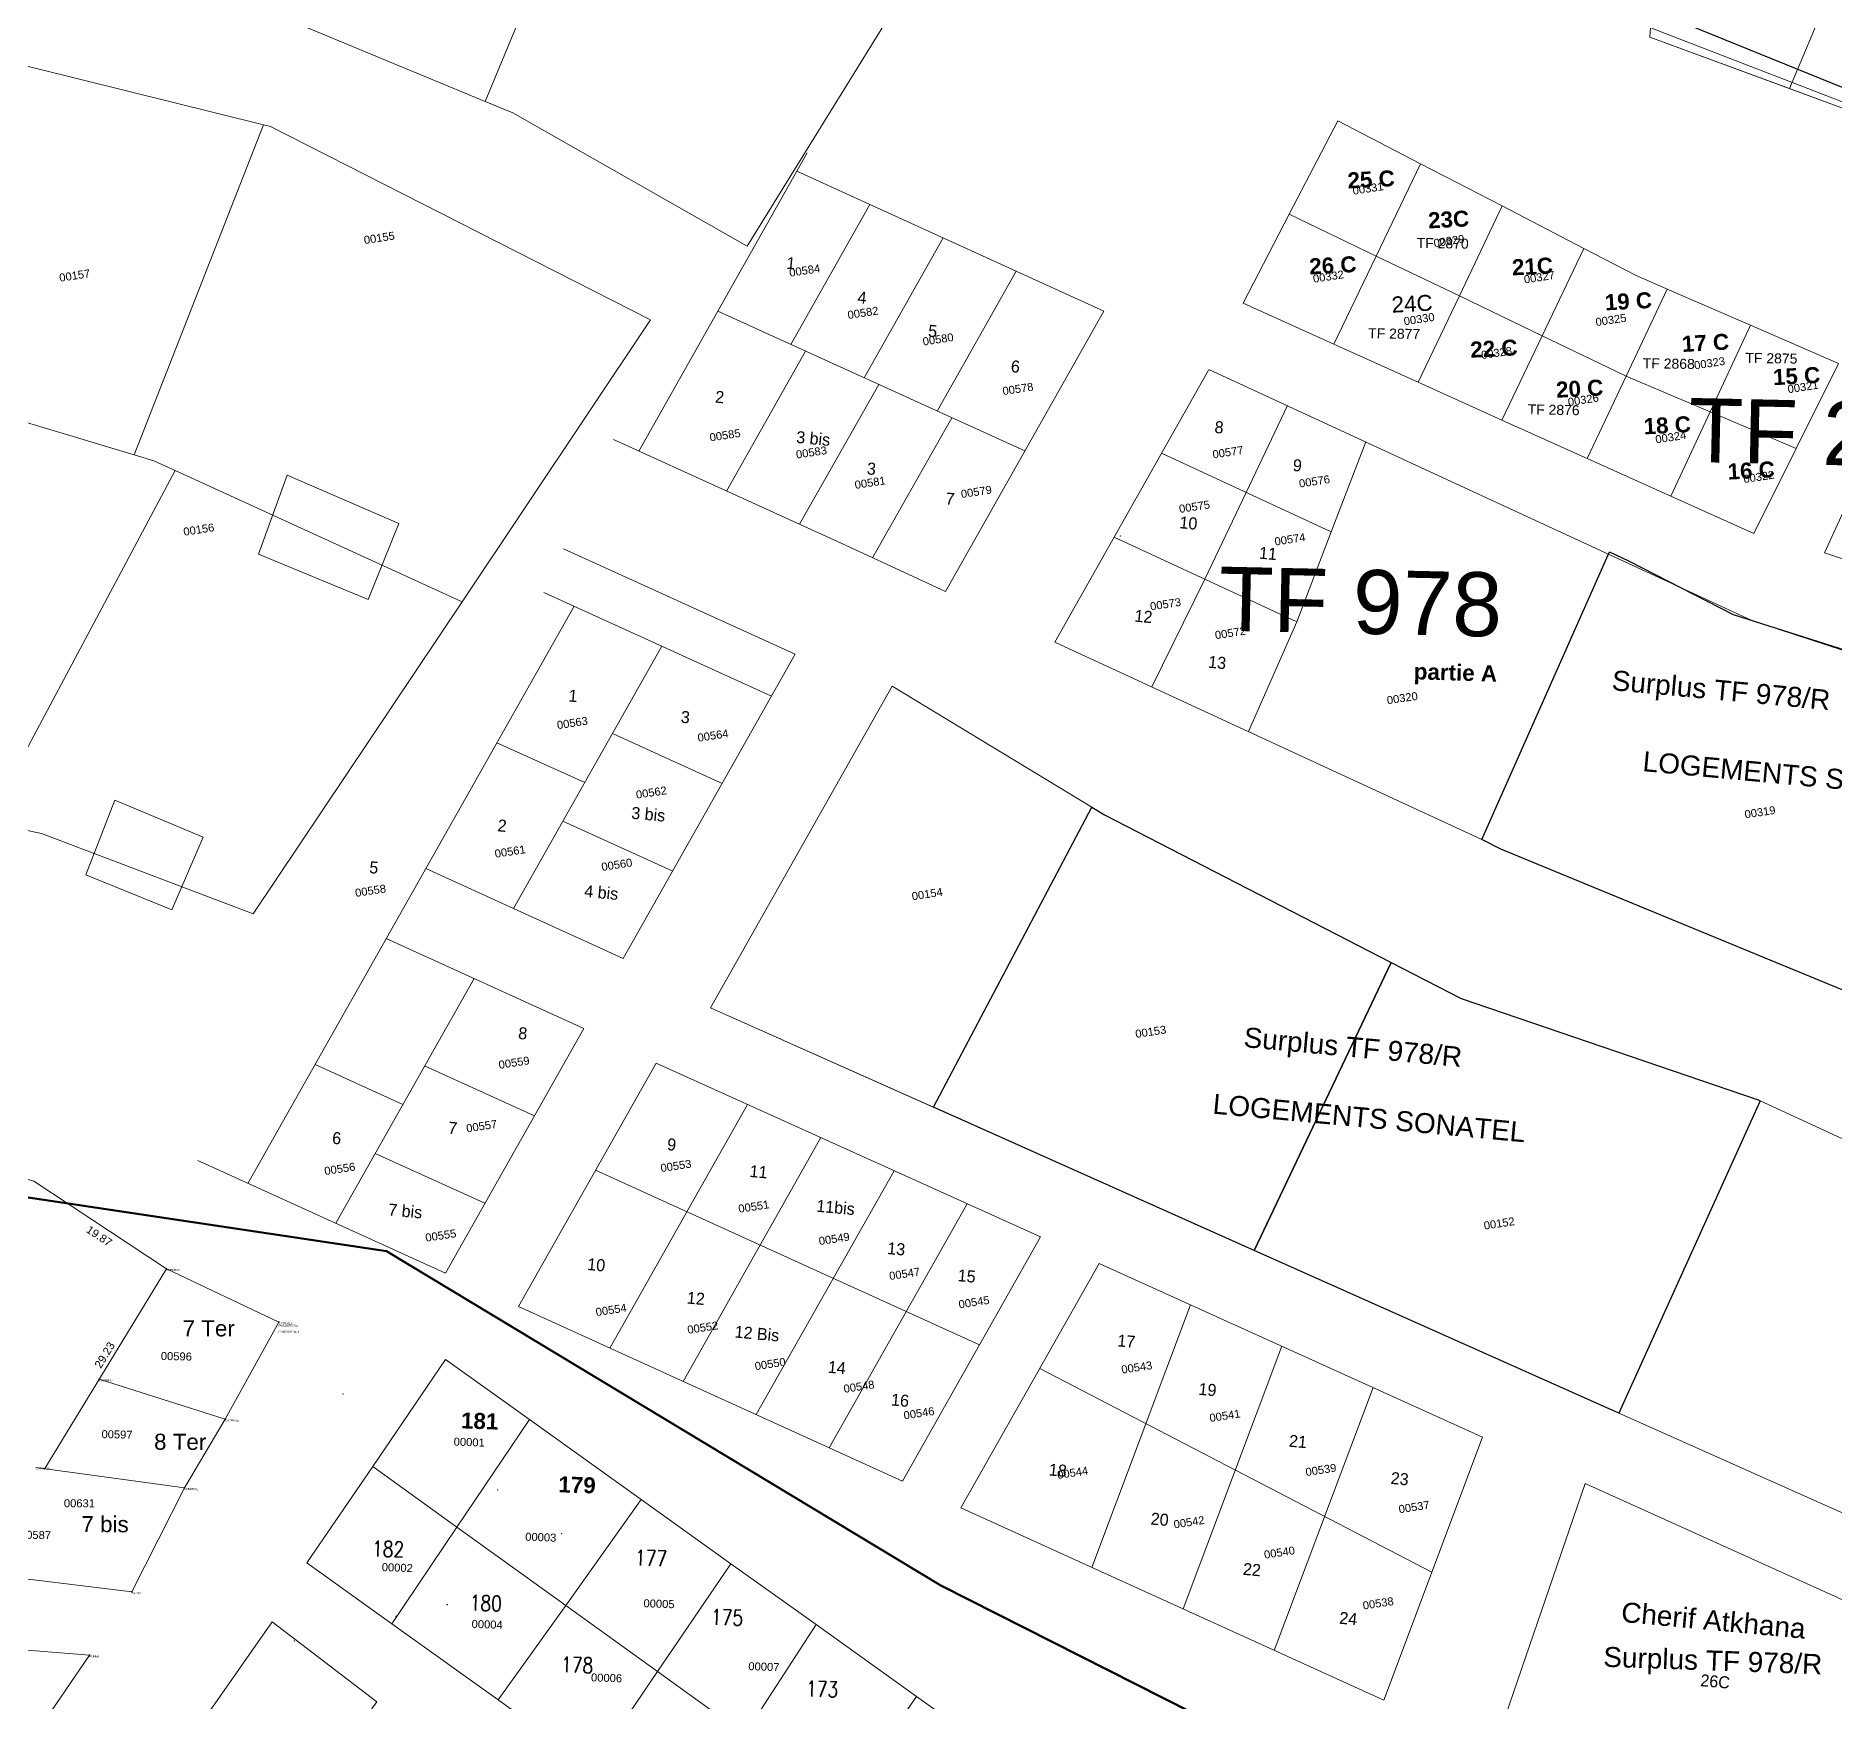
# Model space of a CAD drawing. Header units: metres. Extents: x 251686 to 255059, y 1627526 to 1631912.
# Drawn here: x 253911.7 to 254136.4, y 1629982.9 to 1630190.9 of the extents above; entities that cross this region are included whole.
import ezdxf
from ezdxf.enums import TextEntityAlignment as Align

# ---------------------------------------------------------------- set-up
doc = ezdxf.new("R2010")
doc.units = ezdxf.units.M
doc.header["$MEASUREMENT"] = 0
for name, color, linetype in [('A_revoir_niveau_0', 7, 'Continuous'), ('historique_numero_parcelle', 7, 'Continuous'), ('limites_parcelles', 7, 'Continuous'), ('limites_sections', 7, 'Continuous'), ('limites_tf', 7, 'Continuous'), ('numero_lot', 7, 'Continuous'), ('numero_parcelle', 7, 'Continuous'), ('toponymie', 7, 'Continuous')]:
    doc.layers.add(name, color=color, linetype=linetype)
for name, color, linetype, lineweight in [('CABA', 7, 'Continuous', 0), ('etats des lieux', 30, 'Continuous', 0), ('Numero Titre Foncier', 4, 'Continuous', 0), ('Numero_TF', 7, 'Continuous', 0), ('Numérotation', 7, 'Continuous', 0)]:
    doc.layers.add(name, color=color, linetype=linetype, lineweight=lineweight)
doc.styles.get("Standard").update_dxf_attribs({"font": 'txt.shx'})
doc.styles.add('Style-Arial', font='arial.ttf')
doc.styles.add('Style-ENGINEERING', font='ENGINEERING.shx')
doc.styles.add('Style-STANDARD', font='STANDARD.shx')
doc.styles.add('Style-txt', font='txt.shx')
doc.styles.add('style1', font='')
doc.styles.get('style1').set_extended_font_data('Times New Roman', bold=True)

msp = doc.modelspace()

# ---------------------------------------------------------------- linework, layer by layer
at = {"layer": 'A_revoir_niveau_0', "color": 1, "linetype": 'Continuous', "lineweight": 0}
for p in [(253928.007809, 1630036.904844), (253928.007809, 1630036.904844), (253928.015005, 1630036.904586), (253928.015005, 1630036.904586), (253942.023583, 1630030.228608), (253942.023583, 1630030.228608), (253942.030779, 1630030.22835), (253942.030779, 1630030.22835), (253919.600059, 1630023.11213), (253919.600059, 1630023.11213), (253919.607255, 1630023.111872), (253919.607255, 1630023.111872), (253950.057338, 1630021.247134), (253950.057338, 1630021.247134), (253950.064535, 1630021.246876), (253950.064535, 1630021.246876), (253935.34591, 1630018.106314), (253935.34591, 1630018.106314), (253935.353106, 1630018.106056), (253935.353106, 1630018.106056), (253930.257559, 1630009.534975), (253930.257559, 1630009.534975), (253930.264755, 1630009.534717), (253930.264755, 1630009.534717), (253969.370798, 1630009.260353), (253969.370798, 1630009.260353), (253977.398476, 1630003.828854), (253977.398476, 1630003.828854), (253923.675585, 1629996.532372), (253923.682781, 1629996.532114), (253963.072773, 1629994.931203), (253963.072773, 1629994.931203), (253963.079969, 1629994.930945), (253963.079969, 1629994.930945), (253956.710355, 1629993.4862), (253956.710355, 1629993.4862), (253956.717297, 1629993.485862), (253956.717297, 1629993.485862), (253943.967707, 1629990.396495), (253943.967707, 1629990.396495), (253943.974903, 1629990.396237), (253943.974903, 1629990.396237), (253918.370173, 1629988.64396), (253918.377369, 1629988.643702)]:
    msp.add_point(p, dxfattribs=at)
at = {"layer": 'A_revoir_niveau_0', "color": 7, "linetype": 'Continuous', "lineweight": 30}
for p in [(253928.015005, 1630036.904586), (253928.015005, 1630036.904586), (253942.030779, 1630030.22835), (253942.030779, 1630030.22835), (253919.607255, 1630023.111872), (253919.607255, 1630023.111872), (253935.353106, 1630018.106056), (253935.353106, 1630018.106056), (253930.264755, 1630009.534717), (253930.264755, 1630009.534717), (253923.682781, 1629996.532114), (253918.377369, 1629988.643702)]:
    msp.add_point(p, dxfattribs=at)
at = {"layer": 'A_revoir_niveau_0', "color": 7, "linetype": 'Continuous', "lineweight": 30, "ltscale": 38}
msp.add_point((253956.717297, 1629993.485862), dxfattribs=at)
msp.add_point((253956.717297, 1629993.485862), dxfattribs=at)
at = {"layer": 'CABA', "color": 7, "linetype": 'Continuous', "lineweight": 13}
msp.add_line((254125.993804, 1630117.947499), (254123.761854, 1630118.677518), dxfattribs=at)
at = {"layer": 'etats des lieux', "color": 2, "lineweight": 13}
for points in [[(253939.491975, 1630126.21427), (253943.090359, 1630136.056725), (253957.060295, 1630130.024252), (253953.199013, 1630120.532396)], [(253921.534757, 1630095.461809), (253932.594306, 1630090.85813), (253928.678524, 1630081.756472), (253917.936473, 1630086.148552)]]:
    msp.add_3dface(points, dxfattribs=at)
at = {"layer": 'limites_parcelles', "color": 7, "linetype": 'Continuous', "lineweight": 0}
for p, q in [((254008.060884, 1630176.318582), (253998.184652, 1630158.839515)), ((254006.769885, 1630174.033758), (253987.017422, 1630139.075624)), ((254006.769885, 1630174.033758), (254045.143681, 1630156.571328)), ((254015.906503, 1630169.876037), (254006.030272, 1630152.396969)), ((254025.043121, 1630165.718315), (254015.16689, 1630148.239248)), ((254034.179739, 1630161.560594), (254024.303508, 1630144.081527)), ((253996.893654, 1630156.554691), (254035.267449, 1630139.092261)), ((254045.143681, 1630156.571328), (254025.348598, 1630121.537766)), ((254007.857595, 1630151.565425), (253997.981363, 1630134.086358)), ((254058.203109, 1630149.192334), (254039.007066, 1630115.218961)), ((254016.994213, 1630147.407704), (254007.117981, 1630129.928637)), ((254026.130831, 1630143.249982), (254016.242952, 1630125.750302)), ((254068.057458, 1630144.750538), (254062.906287, 1630133.911732)), ((253983.847524, 1630140.518122), (254012.776127, 1630127.353834)), ((254077.859348, 1630140.215899), (254073.552229, 1630128.98661)), ((254062.906287, 1630133.911732), (254057.755116, 1630123.072927)), ((254073.552229, 1630128.98661), (254069.245109, 1630117.757322)), ((253977.634668, 1630126.865333), (254006.563271, 1630113.701045)), ((254057.755116, 1630123.072927), (254051.123291, 1630109.613643)), ((253975.149526, 1630121.404218), (254003.600402, 1630108.457325)), ((253978.931533, 1630119.683173), (253938.192077, 1630047.582021)), ((254221.280547, 1630086.781428), (254123.761854, 1630118.677518)), ((254069.245109, 1630117.757322), (254063.194137, 1630104.029318)), ((253989.895474, 1630114.693907), (253971.37754, 1630081.920656)), ((254006.563271, 1630113.701045), (253985.082467, 1630075.684074)), ((254018.664634, 1630109.708411), (253995.965323, 1630069.534912)), ((253969.302207, 1630102.641082), (253980.266149, 1630097.651817)), ((253983.72283, 1630103.76949), (253997.427757, 1630097.532908)), ((253977.550185, 1630092.845073), (253991.255112, 1630086.608491)), ((253960.413598, 1630086.909922), (253985.082467, 1630075.684074)), ((253955.475482, 1630078.170388), (253980.144351, 1630066.944541)), ((253966.439424, 1630073.181123), (253949.156018, 1630042.592755)), ((253980.144351, 1630066.944541), (253962.860945, 1630036.356173)), ((253946.586874, 1630062.439228), (253957.550815, 1630057.449962)), ((253960.266779, 1630062.256706), (253973.971706, 1630056.020124)), ((253989.187888, 1630062.622084), (253971.997563, 1630032.198452)), ((254000.621658, 1630057.447935), (253983.418336, 1630027.0013)), ((254009.768674, 1630053.308617), (253992.554954, 1630022.843579)), ((253954.094134, 1630051.332289), (253967.799061, 1630045.095707)), ((253931.922253, 1630050.435175), (253962.860945, 1630036.356173)), ((253981.626889, 1630049.240542), (254029.594134, 1630027.412505)), ((254018.91569, 1630049.169298), (254001.691572, 1630018.685858)), ((254028.062706, 1630045.029979), (254010.82819, 1630014.528136)), ((254037.209723, 1630040.89066), (254019.964808, 1630010.370415)), ((254044.527335, 1630037.579205), (254027.274102, 1630007.044238)), ((253928.007809, 1630036.904844), (253912.795754, 1630011.94983)), ((253928.015005, 1630036.904586), (253912.80295, 1630011.949573)), ((253942.030779, 1630030.22835), (253928.015005, 1630036.904586)), ((253971.997563, 1630032.198452), (254019.964808, 1630010.370415)), ((254043.619705, 1629999.605986), (254055.940135, 1630032.414547)), ((253935.353106, 1630018.106056), (253942.030779, 1630030.22835)), ((254055.023248, 1629994.416675), (254067.352935, 1630027.249888)), ((254037.118786, 1630024.467471), (254086.119151, 1629998.999444)), ((253919.607255, 1630023.111872), (253935.353106, 1630018.106056)), ((254066.42679, 1629989.227364), (254078.765735, 1630022.085229)), ((253935.353106, 1630018.106056), (253930.264755, 1630009.534717)), ((254080.111041, 1629983.000191), (254092.461095, 1630015.887639)), ((253930.264755, 1630009.534717), (253911.693729, 1630012.10297)), ((253930.257559, 1630009.534975), (253923.675585, 1629996.532372)), ((254027.274102, 1630007.044238), (254080.111041, 1629983.000191)), ((253898.683985, 1629999.602908), (253923.666924, 1629996.532128)), ((253890.923136, 1629990.842858), (253918.377369, 1629988.643702)), ((253884.368558, 1629938.868923), (253918.370173, 1629988.64396))]:
    msp.add_line(p, q, dxfattribs=at)
at = {"layer": 'limites_parcelles', "color": 7, "lineweight": 0}
for p, q in [((254058.255568, 1630149.285178), (254125.993804, 1630117.947499)), ((254052.332952, 1630138.803265), (254073.552229, 1630128.98661)), ((254046.410336, 1630128.321352), (254069.245109, 1630117.757322)), ((254012.861356, 1630127.314727), (254025.348598, 1630121.537766)), ((254039.007066, 1630115.218961), (254092.882942, 1630090.294414)), ((254154.290177, 1629998.884219), (253995.965323, 1630069.534912)), ((254037.209723, 1630040.89066), (253989.187888, 1630062.622084)), ((254127.136377, 1630057.884906), (254168.06071, 1630038.987632)), ((254092.461095, 1630015.887639), (254044.527335, 1630037.579205)), ((254105.272627, 1630010.090009), (254094.229642, 1629977.929935)), ((254151.028098, 1629989.384187), (254105.272627, 1630010.090009))]:
    msp.add_line(p, q, dxfattribs=at)
at = {"layer": 'limites_parcelles', "color": 7, "lineweight": 0, "flags": 128}
for points in [[(253986.179209, 1630226.995319), (253967.843816, 1630182.757309), (253937.077018, 1630195.535685), (253952.452537, 1630242.089215), (253983.591679, 1630228.502474), (253986.179209, 1630226.995319)], [(253967.843816, 1630182.757309), (253986.179209, 1630226.995319), (254025.15366, 1630204.454467), (254000.564867, 1630164.684781), (253971.283333, 1630181.331472), (253967.843816, 1630182.757309)], [(253988.499683, 1630155.467435), (253964.941195, 1630120.256213), (253929.092268, 1630136.636998), (253926.448165, 1630137.845324), (253923.963923, 1630138.590031), (253940.143318, 1630179.84466), (253941.008715, 1630179.625612), (253988.499683, 1630155.467435)], [(253923.963923, 1630138.590031), (253926.448165, 1630137.845324), (253929.092268, 1630136.636998), (253905.662733, 1630092.720883), (253868.106502, 1630100.587127), (253888.152034, 1630149.368676), (253923.963923, 1630138.590031)], [(253964.941195, 1630120.256213), (253938.848579, 1630081.239715), (253912.373425, 1630091.313247), (253905.662733, 1630092.720883), (253929.092268, 1630136.636998), (253964.941195, 1630120.256213)]]:
    msp.add_lwpolyline(points, close=True, dxfattribs=at)
at = {"layer": 'limites_parcelles', "lineweight": 0, "flags": 128}
for points in [[(254113.343742, 1630190.780317), (254114.900369, 1630213.739467), (254117.722954, 1630215.862648), (254172.67692, 1630194.837514), (254163.207719, 1630172.438119), (254113.343742, 1630190.780317)], [(254135.570463, 1630195.794657), (254130.791994, 1630184.362071), (254130.791985, 1630184.362074), (254113.343742, 1630190.780317), (254114.076834, 1630201.592906), (254114.077227, 1630201.592879), (254124.772425, 1630200.066924), (254124.820778, 1630200.047793), (254135.570463, 1630195.794657)], [(254141.924018, 1630180.267216), (254141.924011, 1630180.267218), (254130.791994, 1630184.362071), (254135.570463, 1630195.794657), (254146.52983, 1630191.45856), (254141.924018, 1630180.267216)], [(254115.529826, 1630159.303707), (254110.380452, 1630148.454168), (254110.21225, 1630148.53788), (254099.898408, 1630153.485447), (254105.119081, 1630164.393435), (254111.636348, 1630161.009576), (254115.361404, 1630159.377422), (254115.529826, 1630159.303707)], [(254110.380452, 1630148.454168), (254105.503527, 1630138.168782), (254094.876029, 1630142.953195), (254099.898408, 1630153.485447), (254110.21225, 1630148.53788), (254110.380452, 1630148.454168)]]:
    msp.add_lwpolyline(points, close=True, dxfattribs=at)
at = {"layer": 'limites_parcelles', "flags": 128}
for points in [[(254108.287938, 1630126.494897), (254110.694076, 1630125.381817), (254123.761854, 1630118.677518), (254164.305087, 1630105.770611), (254164.543273, 1630105.685362), (254151.826051, 1630065.816672), (254094.723803, 1630089.33872), (254092.370068, 1630090.560675), (254108.287938, 1630126.494897)], [(254043.631993, 1630094.576567), (254045.231183, 1630093.611235), (254081.035331, 1630075.19095), (254063.919932, 1630039.210929), (254023.853308, 1630057.090212), (254043.631993, 1630094.576567)], [(254127.136377, 1630057.884906), (254109.465157, 1630018.886883), (254063.919932, 1630039.210929), (254081.035331, 1630075.19095), (254089.788777, 1630070.697742), (254126.869297, 1630058.020801), (254127.136377, 1630057.884906)]]:
    msp.add_lwpolyline(points, close=True, dxfattribs=at)
at = {"layer": 'limites_parcelles', "color": 7, "linetype": 'Continuous', "lineweight": 0, "flags": 128}
msp.add_lwpolyline([(253928.007809, 1630036.904844), (253911.430961, 1630047.862207), (253878.233416, 1630057.657411), (253868.188482, 1630057.781104)], dxfattribs=at)
at = {"layer": 'limites_parcelles', "color": 7, "lineweight": 0}
for points in [[(253940.143318, 1630179.84466), (253923.963923, 1630138.590031), (253888.152034, 1630149.368676), (253899.992074, 1630189.788358)], [(254018.664634, 1630109.708411), (254043.631993, 1630094.576567), (254023.853308, 1630057.090212), (253995.965323, 1630069.534912)]]:
    msp.add_3dface(points, dxfattribs=at)
at = {"layer": 'limites_parcelles', "lineweight": 0}
for points in [[(254084.696496, 1630174.974229), (254079.172065, 1630163.442761), (254068.29407, 1630168.662776), (254074.351883, 1630180.342571)], [(254094.913117, 1630169.698719), (254089.555012, 1630158.453667), (254079.172065, 1630163.442761), (254084.696496, 1630174.974229)], [(254079.172065, 1630163.442761), (254073.868777, 1630152.416558), (254062.518483, 1630157.536917), (254068.29407, 1630168.662776)], [(254105.119081, 1630164.393435), (254099.898408, 1630153.485447), (254089.555012, 1630158.453667), (254094.913117, 1630169.698719)], [(254089.555012, 1630158.453667), (254084.417173, 1630147.673892), (254073.868777, 1630152.416558), (254079.172065, 1630163.442761)], [(254110.380452, 1630148.454168), (254115.529826, 1630159.303707), (254125.913311, 1630154.794716), (254120.874789, 1630143.982752)], [(254094.876029, 1630142.953195), (254084.417173, 1630147.673892), (254089.555012, 1630158.453667), (254099.898408, 1630153.485447)], [(254120.874789, 1630143.982752), (254125.913311, 1630154.794716), (254136.920716, 1630150.001962), (254131.636425, 1630139.385439)], [(254115.962383, 1630133.448086), (254105.503527, 1630138.168782), (254110.380452, 1630148.454168), (254120.874789, 1630143.982752)], [(254126.352135, 1630128.768917), (254115.962383, 1630133.448086), (254120.874789, 1630143.982752), (254131.636425, 1630139.385439)], [(254152.04093, 1630131.62571), (254148.745473, 1630121.84573), (254135.171232, 1630126.35476), (254139.825578, 1630136.525005)]]:
    msp.add_3dface(points, dxfattribs=at)
at = {"layer": 'limites_parcelles', "color": 7, "lineweight": 0, "ltscale": 38}
for points in [[(253973.352338, 1630018.067457), (253964.299497, 1630004.639208), (253953.775336, 1630012.219633), (253962.864077, 1630025.569371)], [(253973.352338, 1630018.067457), (253987.327486, 1630008.078102), (253977.885527, 1629994.846884), (253964.299497, 1630004.639208)], [(253945.561792, 1630000.152922), (253953.775336, 1630012.219633), (253964.299497, 1630004.639208), (253956.153141, 1629992.560502)], [(253987.327486, 1630008.078102), (253998.522435, 1630000.068718), (253989.361138, 1629986.576635), (253977.885527, 1629994.846884)], [(253964.299497, 1630004.639208), (253977.885527, 1629994.846884), (253969.439551, 1629983.039361), (253956.153141, 1629992.560502)], [(253998.522435, 1630000.068718), (254009.180636, 1629992.454657), (254000.262088, 1629978.722344), (253989.361138, 1629986.576635)], [(253989.361138, 1629986.576635), (253981.228118, 1629974.603702), (253969.439551, 1629983.039361), (253977.885527, 1629994.846884)], [(253929.614075, 1629976.195984), (253941.220455, 1629992.790114), (253954.307485, 1629982.812331), (253942.678624, 1629966.682559)], [(254009.180636, 1629992.454657), (254021.732761, 1629983.480577), (254012.397498, 1629969.984887), (254000.262088, 1629978.722344)], [(254000.262088, 1629978.722344), (253992.384482, 1629966.59566), (253981.228118, 1629974.603702), (253989.361138, 1629986.576635)], [(254021.732761, 1629983.480577), (254031.184098, 1629976.71009), (254021.583775, 1629963.368487), (254012.397498, 1629969.984887)]]:
    msp.add_3dface(points, dxfattribs=at)
at = {"layer": 'limites_sections', "color": 112, "linetype": 'Continuous', "lineweight": 40, "flags": 128}
msp.add_lwpolyline([(254348.370927, 1630391.951882), (254309.9852, 1630253.9323), (254287.3632, 1630130.504), (254273.8695, 1629992.7881), (254275.334915, 1629929.186521), (254144.350912, 1629962.854533), (254129.310226, 1629944.470728), (254024.768125, 1629997.357132), (253955.511127, 1630039.119672), (253907.405394, 1630046.336207), (253799.369555, 1630038.162516), (253786.496556, 1630083.300126), (253767.950249, 1630162.069178), (253749.054441, 1630241.188133), (253711.262624, 1630399.425942), (253774.754402, 1630423.155021), (253793.178897, 1630438.29059), (253808.243015, 1630442.914881), (253853.186893, 1630453.726815), (253859.148201, 1630539.484772), (253942.172035, 1630521.14592), (254040.038076, 1630496.898217), (254237.72828, 1630442.844843), (254348.370927, 1630391.951882)], close=True, dxfattribs=at)
for points in [[(254266.721244, 1629287.516734), (254172.484174, 1629409.319252), (254097.221642, 1629442.494943), (254024.768125, 1629444.484354), (253971.493519, 1629433.829493), (253653.947224, 1629377.170009), (253582.750222, 1629367.142066), (253798.767926, 1629726.383874), (253856.420358, 1629838.71662), (253802.999251, 1630025.996996), (253799.369555, 1630038.162516), (253786.538556, 1630083.231025), (253799.369555, 1630038.162516), (253907.405394, 1630046.336207), (253955.511127, 1630039.119672), (254024.768125, 1629997.357132), (254129.310226, 1629944.470728), (254144.350912, 1629962.854533), (254275.334915, 1629929.186521)], [(254266.721244, 1629287.516734), (254172.484174, 1629409.319252), (254097.221642, 1629442.494943), (254024.768125, 1629444.484354), (253971.493519, 1629433.829493), (253662.593019, 1629378.69766), (253582.750222, 1629367.142066), (253798.767926, 1629726.383874), (253856.420358, 1629838.71662), (253802.999251, 1630025.996996), (253799.369555, 1630038.162516), (253786.538556, 1630083.231025), (253799.369555, 1630038.162516), (253907.405394, 1630046.336207), (253955.511127, 1630039.119672), (254024.768125, 1629997.357132), (254129.310226, 1629944.470728), (254144.350912, 1629962.854533), (254275.334915, 1629929.186521)]]:
    msp.add_lwpolyline(points, dxfattribs=at)
at = {"layer": 'limites_tf', "color": 5, "linetype": 'Continuous', "lineweight": 30, "elevation": -1.032, "flags": 128}
msp.add_lwpolyline([(254122.565698, 1630291.437514), (254084.958752, 1630332.100287), (254076.306158, 1630212.190032), (254112.294831, 1630194.723107), (254149.36206, 1630179.682395), (254187.469503, 1630167.538036), (254226.569942, 1630159.080201), (254270.497308, 1630158.255405), (254277.896699, 1630288.61014), (254151.33974, 1630289.696109), (254122.565698, 1630291.437514)], close=True, dxfattribs=at)
at = {"layer": 'limites_tf', "color": 5, "linetype": 'Continuous', "lineweight": 0, "flags": 128}
msp.add_lwpolyline([(254122.530157, 1630288.658945), (254084.247211, 1630328.685929), (254077.604852, 1630208.647537), (254113.881121, 1630191.78603), (254151.195145, 1630177.368469), (254189.50071, 1630165.864281), (254228.737366, 1630158.062736), (254272.672386, 1630157.974031), (254277.886726, 1630288.434441), (254151.329336, 1630287.399875), (254122.530157, 1630288.658945)], close=True, dxfattribs=at)
at = {"layer": 'limites_tf', "color": 7, "linetype": 'Continuous', "lineweight": 0}
msp.add_point((254047.203077, 1630128.469377), dxfattribs=at)
at = {"layer": 'Numérotation', "color": 5, "lineweight": 13}
msp.add_line((254084.696496, 1630174.974229), (254074.351883, 1630180.342571), dxfattribs=at)

# ---------------------------------------------------------------- texts
at = {"layer": 'CABA', "color": 7, "linetype": 'Continuous', "lineweight": 13, "style": 'Style-ENGINEERING'}
for s, p in [('1', (254006.034562, 1630162.548086)), ('26C', (254121.51526, 1629985.354223))]:
    msp.add_text(s, height=1.499994, rotation=354.74223, dxfattribs=at).set_placement(p, align=Align.MIDDLE_CENTER)
at = {"layer": 'CABA', "attachment_point": 1}
for s, insert, char_height, rotation, line_spacing_factor in [('\\fArial|b0|i0|c00|p39;Surplus TF 978/R', (254108.741836, 1630111.709192), 2.49999, 354.74220798, 0.725795), ('\\fArial|b0|i0|c00|p39;LOGEMENTS SONATEL', (254112.600926, 1630101.585555), 2.49999, 354.74220798, 0.725795), ('\\fArial|b0|i0|c00|p39;Surplus TF 978/R', (254062.742821, 1630067.111591), 2.49999, 354.74220798, 0.725795), ('\\fArial|b0|i0|c00|p39;LOGEMENTS SONATEL', (254058.882774, 1630058.794033), 2.49999, 354.74220798, 0.725795), ('\\fArial|b0|i0|c00|p39;Cherif Atkhana', (254109.917212, 1629995.292614), 2.49999, 354.74220798, 0.725795), ('\\fArial|b0|i0|c00|p39;Surplus TF 978/R', (254107.587173, 1629989.693059), 2.499983, 358.00811257, 0.72)]:
    msp.add_mtext(s, dxfattribs=dict(at, insert=insert, char_height=char_height, rotation=rotation, line_spacing_factor=line_spacing_factor))
at = {"layer": 'historique_numero_parcelle', "color": 7, "linetype": 'Continuous', "lineweight": 0, "insert": (253909.714616, 1630004.20567), "char_height": 1, "attachment_point": 1, "rotation": 358.74225654, "line_spacing_factor": 0.72, "style": 'Style-Arial'}
msp.add_mtext('00587', dxfattribs=at)
at = {"layer": 'Numero Titre Foncier', "color": 4, "linetype": 'Continuous', "lineweight": 0, "style": 'Style-Arial'}
for s, p in [('TF 2825', (254138.988923, 1630141.266491)), ('TF 978', (254077.197085, 1630120.259356))]:
    msp.add_text(s, height=7.999968, rotation=358.74223, dxfattribs=at).set_placement(p, align=Align.MIDDLE_CENTER)
at = {"layer": 'numero_lot', "color": 2, "linetype": 'Continuous', "lineweight": 30, "style": 'Style-ENGINEERING'}
msp.add_text('4', height=1.499994, rotation=354.74223, dxfattribs=at).set_placement((254014.924242, 1630158.248091), align=Align.MIDDLE_CENTER)
at = {"layer": 'numero_lot', "color": 7, "linetype": 'Continuous', "lineweight": 13, "style": 'Style-Arial'}
msp.add_text('24C', height=2, rotation=3.016772, dxfattribs=at).set_placement((254081.13465, 1630156.364305))
at = {"layer": 'numero_lot', "color": 7, "linetype": 'Continuous', "lineweight": 13, "style": 'Style-ENGINEERING'}
for s, p in [('5', (254023.74773, 1630154.078542)), ('6', (254034.082541, 1630149.64556)), ('2', (253997.136554, 1630145.832897)), ('3 bis', (254008.821916, 1630140.653859)), ('8', (254059.533476, 1630142.049479)), ('3', (254016.093062, 1630136.875872)), ('9', (254069.311909, 1630137.294633)), ('7', (254025.917464, 1630133.111633)), ('10', (254055.70733, 1630130.090457)), ('11', (254065.652826, 1630126.289019)), ('12', (254050.086773, 1630118.420918)), ('13', (254059.299692, 1630112.665245)), ('1', (253978.8098, 1630108.500913)), ('3', (253992.849252, 1630105.841046)), ('3 bis', (253988.213088, 1630093.707856)), ('2', (253969.957182, 1630092.278966)), ('5', (253953.926067, 1630087.050835)), ('4 bis', (253982.344254, 1630083.926485)), ('8', (253972.530904, 1630066.333871)), ('6', (253949.281946, 1630053.237784)), ('7', (253963.779421, 1630054.500871)), ('9', (253991.132605, 1630052.433216)), ('11', (254001.995199, 1630049.03977)), ('7 bis', (253957.851293, 1630044.130026)), ('11bis', (254011.617675, 1630044.579074)), ('13', (254019.19695, 1630039.404829)), ('10', (253981.715416, 1630037.413505)), ('15', (254027.999899, 1630036.014387)), ('12', (253994.158162, 1630033.221784)), ('12 Bis', (254001.792987, 1630028.819645)), ('17', (254047.94801, 1630027.867682)), ('14', (254011.777499, 1630024.574342)), ('19', (254058.088851, 1630021.820395)), ('16', (254019.675098, 1630020.489997)), ('21', (254069.392728, 1630015.339649)), ('18', (254039.383787, 1630011.743551)), ('23', (254082.099905, 1630010.688353)), ('20', (254052.113752, 1630005.613446)), ('22', (254063.634075, 1629999.330402)), ('24', (254075.679578, 1629993.21665))]:
    msp.add_text(s, height=1.499994, rotation=354.74223, dxfattribs=at).set_placement(p, align=Align.MIDDLE_CENTER)
at = {"layer": 'numero_lot', "color": 7, "linetype": 'Continuous', "lineweight": 13, "style": 'Style-Arial'}
for s, p in [('7 Ter', (253930.030678, 1630030.484223)), ('8 Ter', (253926.464151, 1630016.30903)), ('7 bis', (253917.389569, 1630006.01267))]:
    msp.add_text(s, height=2, rotation=359.74223, dxfattribs=at).set_placement(p, align=Align.TOP_LEFT)
at = {"layer": 'numero_lot', "color": 7, "linetype": 'Continuous', "lineweight": 13, "style": 'Style-STANDARD', "width": 0.888889}
for s, p in [('182', (253955.705027, 1630001.901692)), ('177', (253988.555118, 1630000.761123)), ('180', (253967.907945, 1629995.133052)), ('175', (253998.055829, 1629993.355365)), ('178', (253979.323614, 1629987.41635)), ('173', (254009.932622, 1629984.401875))]:
    msp.add_text(s, height=1.930398, rotation=358.0081, dxfattribs=at).set_placement(p, align=Align.MIDDLE_CENTER)
at = {"layer": 'numero_lot', "color": 7, "linetype": 'Continuous', "lineweight": 13, "char_height": 2, "attachment_point": 7, "line_spacing_factor": 0.72, "style": 'style1'}
for s, insert, rotation in [('\\fArial|b1|i0|c00|p39;25 C', (254075.63049, 1630171.845548), 3.01675653), ('\\fArial|b1|i0|c00|p39;23C', (254085.697323, 1630166.856954), 3.01675653), ('\\fArial|b1|i0|c00|p39;26 C', (254070.848011, 1630161.115168), 3.01675653), ('\\fArial|b1|i0|c00|p39;21C', (254096.177961, 1630160.992445), 3.01675653), ('\\fArial|b1|i0|c00|p39;19 C', (254107.773959, 1630156.620401), 3.01675653), ('\\fArial|b1|i0|c00|p39;22 C', (254090.972166, 1630150.704775), 3.01675653), ('\\fArial|b1|i0|c00|p39;17 C', (254117.403208, 1630151.424707), 3.01675653), ('\\fArial|b1|i0|c00|p39;20 C', (254101.688241, 1630145.701927), 3.01675653), ('\\fArial|b1|i0|c00|p39;15 C', (254128.787547, 1630147.274018), 3.01675653), ('\\fArial|b1|i0|c00|p39;18 C', (254112.630241, 1630141.127534), 3.01675653), ('\\fArial|b1|i0|c00|p39;16 C', (254123.115635, 1630135.479628), 3.01675653), ('\\fArial|b1|i0|c00|p39;181', (253964.782364, 1630016.951706), 358.00811257), ('\\fArial|b1|i0|c00|p39;179', (253976.950663, 1630008.964485), 358.00811257)]:
    msp.add_mtext(s, dxfattribs=dict(at, insert=insert, rotation=rotation))
at = {"layer": 'numero_lot', "color": 7, "linetype": 'Continuous', "lineweight": 0, "insert": (254083.818037, 1630109.954714), "char_height": 2, "attachment_point": 7, "rotation": 358.40330418, "style": 'style1'}
msp.add_mtext('\\fArial|b1|i0|c00|p39;partie A\\P', dxfattribs=at)
at = {"layer": 'numero_parcelle', "color": 5, "lineweight": 0, "style": 'Style-Arial'}
for s, rotation, p in [('00331', 8.74223, (254076.141623, 1630172.087511)), ('00155', 8.74223, (253952.601731, 1630165.920851)), ('00329', 8.74223, (254086.258192, 1630165.535061)), ('00157', 8.74223, (253914.546532, 1630161.210937)), ('00584', 8.74223, (254005.753839, 1630161.836208)), ('00332', 8.74223, (254071.191454, 1630161.082945)), ('00327', 8.74223, (254097.543414, 1630160.996727)), ('00582', 8.74223, (254013.037851, 1630156.55577)), ('00330', 8.74223, (254082.52994, 1630155.769734)), ('00325', 8.74223, (254106.492091, 1630155.665649)), ('00580', 8.74223, (254022.426831, 1630153.240138)), ('00328', 8.74223, (254092.205745, 1630151.548084)), ('00323', 8.74223, (254118.812436, 1630150.260544)), ('00578', 8.74223, (254032.394757, 1630147.051148)), ('00321', 8.74223, (254130.492191, 1630147.287339)), ('00326', 8.74223, (254103.040181, 1630145.683244)), ('00585', 8.74223, (253995.805421, 1630141.258574)), ('00324', 8.74223, (254113.9711, 1630141.012015)), ('00583', 8.74223, (254006.592994, 1630139.11711)), ('00577', 8.74223, (254058.634369, 1630139.131661)), ('00322', 8.74223, (254124.966088, 1630136.058031)), ('00581', 8.74223, (254013.928922, 1630135.329411)), ('00579', 8.74223, (254027.195262, 1630134.188679)), ('00576', 8.74223, (254069.447518, 1630135.494762)), ('00575', 8.74223, (254054.454687, 1630132.331797)), ('00156', 8.74223, (253930.050518, 1630129.473655)), ('00574', 8.74223, (254066.385435, 1630128.252106)), ('00573', 8.74223, (254050.836228, 1630120.148475)), ('00572', 8.74223, (254058.939633, 1630116.55189)), ('00320', 8.74223, (254080.423145, 1630108.41521)), ('00563', 8.74223, (253976.725236, 1630105.31221)), ('00564', 8.74223, (253994.294308, 1630103.737454)), ('00562', 8.74223, (253986.595941, 1630096.619091)), ('00319', 8.74223, (254125.115426, 1630094.159437)), ('00561', 8.74223, (253968.953059, 1630089.247438)), ('00560', 8.74223, (253982.281846, 1630087.601301)), ('00558', 8.74223, (253951.50815, 1630084.353417)), ('00154', 8.74223, (254021.059086, 1630083.937625)), ('00153', 8.74223, (254048.990899, 1630066.733848)), ('00559', 8.74223, (253969.439259, 1630062.87173)), ('00557', 8.74223, (253965.393591, 1630054.933109)), ('00556', 8.74223, (253947.664572, 1630049.601767)), ('00553', 8.74223, (253989.663078, 1630049.972053)), ('00551', 8.74223, (253999.392325, 1630044.888458)), ('00152', 8.74223, (254092.53198, 1630042.783159)), ('00555', 8.74223, (253960.286251, 1630041.272081)), ('00549', 8.74223, (254009.442279, 1630040.85338)), ('00547', 8.74223, (254018.233029, 1630036.487781)), ('00545', 8.74223, (254026.912697, 1630032.938631)), ('00554', 8.74223, (253981.568743, 1630031.977208)), ('00552', 8.74223, (253993.020445, 1630029.767335)), ('00550', 8.74223, (254001.439361, 1630025.223378)), ('00543', 8.74223, (254047.249609, 1630024.793912)), ('00548', 8.74223, (254012.539221, 1630022.391448)), ('00546', 8.74223, (254020.038415, 1630019.06802)), ('00541', 8.74223, (254058.257807, 1630018.752832)), ('00001', 358.0081, (253963.915035, 1630015.822995)), ('00544', 8.74223, (254039.231451, 1630011.630187)), ('00539', 8.74223, (254070.255418, 1630011.991184)), ('00542', 8.74223, (254053.782625, 1630005.451171)), ('00537', 8.74223, (254081.895675, 1630007.352853)), ('00003', 358.0081, (253972.852638, 1630003.943697)), ('00540', 8.74223, (254065.073525, 1630001.66544)), ('00002', 358.0081, (253954.928206, 1630000.147685)), ('00005', 358.0081, (253987.62863, 1629995.63084)), ('00538', 8.74223, (254077.412364, 1629995.313883)), ('00004', 358.0081, (253966.154429, 1629993.053894)), ('00006', 358.0081, (253981.072712, 1629986.370117)), ('00007', 358.0081, (254000.731876, 1629987.766109))]:
    msp.add_text(s, height=1, rotation=rotation, dxfattribs=at).set_placement(p, align=Align.TOP_LEFT)
at = {"layer": 'numero_parcelle', "color": 5, "lineweight": 30, "char_height": 1, "attachment_point": 1, "rotation": 358.74225654, "line_spacing_factor": 0.72, "style": 'Style-Arial'}
for s, insert in [('00596', (253927.31524, 1630026.523799)), ('00597', (253919.897684, 1630016.759866))]:
    msp.add_mtext(s, dxfattribs=dict(at, insert=insert))
at = {"layer": 'numero_parcelle', "color": 5, "linetype": 'Continuous', "lineweight": 0, "insert": (253915.19228, 1630008.119054), "char_height": 1, "attachment_point": 1, "rotation": 359.74411619, "line_spacing_factor": 0.6, "style": 'Style-txt'}
msp.add_mtext('\\fArial|b0|i0|c00|p39;00631', dxfattribs=at)
at = {"layer": 'numero_tf', "color": 4, "linetype": 'Continuous', "lineweight": 0, "style": 'Style-Arial'}
for s, p in [('TF 2870', (254084.226353, 1630165.7198)), ('TF 2877', (254078.168637, 1630154.433868)), ('TF 2868', (254112.479303, 1630150.688647)), ('TF 2875', (254125.300288, 1630151.355466)), ('TF 2876', (254098.091025, 1630144.917671))]:
    msp.add_text(s, height=1.25, rotation=359.0081, dxfattribs=at).set_placement(p, align=Align.TOP_LEFT)
at = {"layer": 'toponymie', "color": 7, "linetype": 'Continuous', "lineweight": 0, "style": 'Style-Arial'}
for s, rotation, p in [('19.87', 326.535136, (253917.871715, 1630041.556925)), ('29.23', 58.634388, (253919.800568, 1630024.389614))]:
    msp.add_text(s, height=0.999996, rotation=rotation, dxfattribs=at).set_placement(p)
for s, p in [('CHERIF16', (253928.015005, 1630036.904586)), ('CHERIF11', (253942.030779, 1630030.22835)), ('CHERIF17', (253919.607255, 1630023.111872)), ('CHERIF30', (253935.353106, 1630018.106056)), ('CHERIF18', (253911.693729, 1630012.10297)), ('CHERIF31', (253930.264755, 1630009.534717)), ('ALINE7', (253923.682781, 1629996.532114)), ('ALINE6', (253918.377369, 1629988.643702))]:
    msp.add_text(s, height=0.249999, rotation=358.74223, dxfattribs=at).set_placement(p, align=Align.TOP_LEFT)
at = {"layer": 'toponymie', "color": 7, "linetype": 'Continuous', "lineweight": 0, "insert": (253941.947966, 1630029.95753), "char_height": 0.249999, "attachment_point": 1, "rotation": 358.74225654, "line_spacing_factor": 1.814487, "style": 'Style-Arial'}
msp.add_mtext('X=253939.5729^JY=1630047.3674', dxfattribs=at)

doc.saveas('drawing.dxf')
